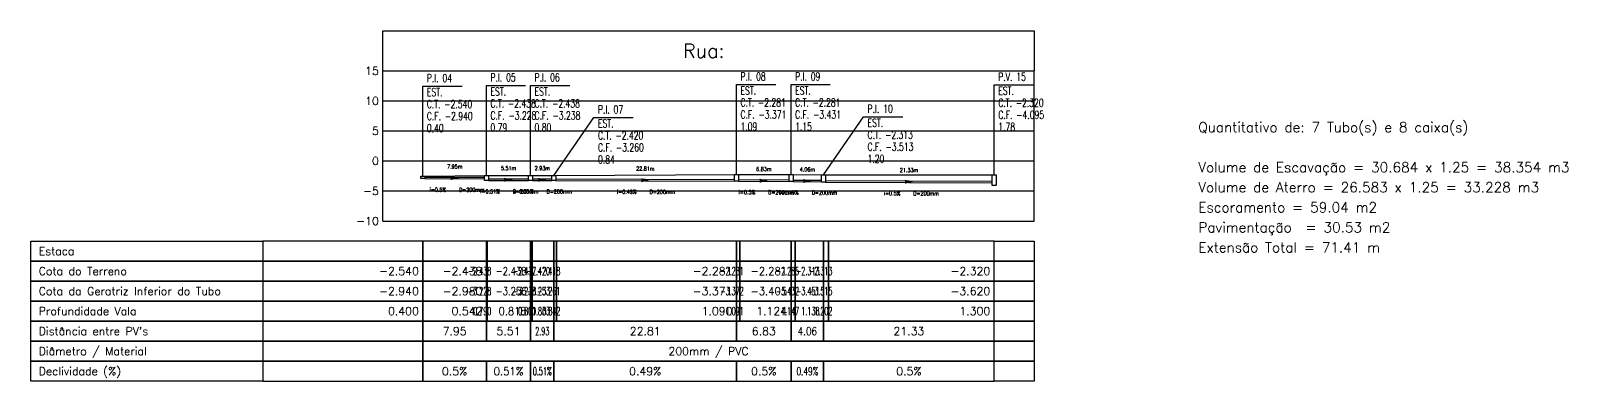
# Model space of a CAD drawing. Extents: x -44 to 14114764, y -20 to 289527804.
# Drawn here: x 359107.8 to 359300, y 7352146.7 to 7352190.5 of the extents above; entities that cross this region are included whole.
import ezdxf
from ezdxf.enums import TextEntityAlignment as Align

# ---------------------------------------------------------------- set-up
doc = ezdxf.new("R2010")
doc.units = 0
for name, color, linetype in [('LISTAGEM_TEXTO', 7, 'Continuous'), ('PS_IND_COMPRIMENTO', 7, 'Continuous'), ('PS_IND_DIAMETRO', 7, 'Continuous'), ('PS_IND_FLUXO', 3, 'Continuous'), ('PS_IND_INCLINACAO', 7, 'Continuous'), ('PS_PERFIL_CAIXAS', 7, 'Continuous'), ('PS_PERFIL_COTA_LIN', 7, 'Continuous'), ('PS_PERFIL_COTA_TXT', 5, 'Continuous'), ('PS_PERFIL_GRADE', 8, 'Continuous'), ('PS_PERFIL_TERRENO', 3, 'Continuous'), ('PS_PERFIL_TITULOS', 5, 'Continuous'), ('PS_PERFIL_TUBO', 7, 'Continuous'), ('PS_PONTOS_IDENTIFICACAO_LIN', 7, 'Continuous'), ('PS_PONTOS_IDENTIFICACAO_TXT', 7, 'Continuous')]:
    doc.layers.add(name, color=color, linetype=linetype)
doc.styles.add('ROMANS', font='ROMANS.shx', dxfattribs={"height": 2})

# ---------------------------------------------------------------- blocks, each defined once
blk = doc.blocks.new('*U1176')
at = {"layer": 'PS_PERFIL_GRADE', "linetype": 'Continuous'}
for p, q in [((0, 0), (0, 18.75)), ((0, 18.75), (81.41, 18.75)), ((81.41, 0), (81.41, 18.75)), ((0, 15), (81.41, 15)), ((0, 11.25), (81.41, 11.25)), ((0, 7.5), (81.41, 7.5)), ((0, 3.75), (81.41, 3.75)), ((0, 0), (81.41, 0))]:
    blk.add_line(p, q, dxfattribs=at)
blk.add_lwpolyline([(0, 18.75), (0, 23.75), (81.41, 23.75), (81.41, 18.75)], dxfattribs=at)
at = {"layer": 'PS_PERFIL_GRADE', "style": 'ROMANS'}
for s, p in [('15', (-0.5, 18.75)), ('10', (-0.5, 15)), ('5', (-0.5, 11.25)), ('0', (-0.5, 7.5)), ('-5', (-0.5, 3.75)), ('-10', (-0.5, 0))]:
    blk.add_text(s, height=1, dxfattribs=at).set_placement(p, align=Align.MIDDLE_RIGHT)

msp = doc.modelspace()

# ---------------------------------------------------------------- linework, layer by layer
at = {"layer": 'PS_IND_FLUXO'}
for points in [[(359160.294, 7352172.076, 0.5, 0, 0), (359161.294, 7352172.072, 0, 0, 0)], [(359167.023, 7352171.865, 0.5, 0, 0), (359168.023, 7352171.861, 0, 0, 0)], [(359171.242, 7352171.862, 0.5, 0, 0), (359172.242, 7352171.858, 0, 0, 0)], [(359184.11, 7352171.809, 0.5, 0, 0), (359185.11, 7352171.806, 0, 0, 0)], [(359198.928, 7352171.755, 0.5, 0, 0), (359199.928, 7352171.751, 0, 0, 0)], [(359204.369, 7352171.716, 0.5, 0, 0), (359205.369, 7352171.711, 0, 0, 0)], [(359217.065, 7352171.621, 0.5, 0, 0), (359218.065, 7352171.618, 0, 0, 0)]]:
    msp.add_lwpolyline(points, format="xyseb", dxfattribs=at)
at = {"layer": 'PS_PERFIL_CAIXAS', "linetype": 'Continuous'}
for points in [[(359156.569, 7352172.314), (359157.069, 7352172.314), (359157.069, 7352172.014), (359156.569, 7352172.014)], [(359164.518, 7352172.391), (359165.018, 7352172.391), (359165.018, 7352171.798), (359164.518, 7352171.798)], [(359170.028, 7352172.391), (359170.528, 7352172.391), (359170.528, 7352171.791), (359170.028, 7352171.791)], [(359172.956, 7352172.404), (359173.456, 7352172.404), (359173.456, 7352171.774), (359172.956, 7352171.774)], [(359195.764, 7352172.509), (359196.264, 7352172.509), (359196.264, 7352171.691), (359195.764, 7352171.691)], [(359202.591, 7352172.509), (359203.091, 7352172.509), (359203.091, 7352171.646), (359202.591, 7352171.646)], [(359206.648, 7352172.485), (359207.148, 7352172.485), (359207.148, 7352171.585), (359206.648, 7352171.585)], [(359227.982, 7352172.479), (359228.482, 7352172.479), (359228.482, 7352171.148), (359227.982, 7352171.148)]]:
    msp.add_lwpolyline(points, close=True, dxfattribs=at)
at = {"layer": 'PS_PERFIL_COTA_LIN', "linetype": 'Continuous'}
for points in [[(359136.819, 7352164.219), (359136.819, 7352161.719), (359107.819, 7352161.719), (359107.819, 7352164.219)], [(359136.819, 7352164.219), (359136.819, 7352161.719), (359156.819, 7352161.719), (359156.819, 7352164.219)], [(359156.819, 7352164.219), (359156.819, 7352161.719), (359164.768, 7352161.719), (359164.768, 7352164.219)], [(359164.768, 7352164.219), (359164.768, 7352161.719), (359164.868, 7352161.719), (359164.868, 7352164.219)], [(359164.868, 7352164.219), (359164.868, 7352161.719), (359170.278, 7352161.719), (359170.278, 7352164.219)], [(359170.278, 7352164.219), (359170.278, 7352161.719), (359170.478, 7352161.719), (359170.478, 7352164.219)], [(359170.478, 7352164.219), (359170.478, 7352161.719), (359173.206, 7352161.719), (359173.206, 7352164.219)], [(359173.206, 7352164.219), (359173.206, 7352161.719), (359173.506, 7352161.719), (359173.506, 7352164.219)], [(359173.506, 7352164.219), (359173.506, 7352161.719), (359196.014, 7352161.719), (359196.014, 7352164.219)], [(359196.014, 7352164.219), (359196.014, 7352161.719), (359196.414, 7352161.719), (359196.414, 7352164.219)], [(359196.414, 7352164.219), (359196.414, 7352161.719), (359202.841, 7352161.719), (359202.841, 7352164.219)], [(359202.841, 7352164.219), (359202.841, 7352161.719), (359203.341, 7352161.719), (359203.341, 7352164.219)], [(359203.341, 7352164.219), (359203.341, 7352161.719), (359206.898, 7352161.719), (359206.898, 7352164.219)], [(359206.898, 7352164.219), (359206.898, 7352161.719), (359207.498, 7352161.719), (359207.498, 7352164.219)], [(359207.498, 7352164.219), (359207.498, 7352161.719), (359228.232, 7352161.719), (359228.232, 7352164.219)], [(359233.232, 7352164.219), (359233.232, 7352161.719), (359228.232, 7352161.719), (359228.232, 7352164.219)], [(359136.819, 7352161.719), (359136.819, 7352159.219), (359107.819, 7352159.219), (359107.819, 7352161.719)], [(359136.819, 7352161.719), (359136.819, 7352159.219), (359156.819, 7352159.219), (359156.819, 7352161.719)], [(359156.819, 7352161.719), (359156.819, 7352159.219), (359164.768, 7352159.219), (359164.768, 7352161.719)], [(359164.768, 7352161.719), (359164.768, 7352159.219), (359164.868, 7352159.219), (359164.868, 7352161.719)], [(359164.868, 7352161.719), (359164.868, 7352159.219), (359170.278, 7352159.219), (359170.278, 7352161.719)], [(359170.278, 7352161.719), (359170.278, 7352159.219), (359170.478, 7352159.219), (359170.478, 7352161.719)], [(359170.478, 7352161.719), (359170.478, 7352159.219), (359173.206, 7352159.219), (359173.206, 7352161.719)], [(359173.206, 7352161.719), (359173.206, 7352159.219), (359173.506, 7352159.219), (359173.506, 7352161.719)], [(359173.506, 7352161.719), (359173.506, 7352159.219), (359196.014, 7352159.219), (359196.014, 7352161.719)], [(359196.014, 7352161.719), (359196.014, 7352159.219), (359196.414, 7352159.219), (359196.414, 7352161.719)], [(359196.414, 7352161.719), (359196.414, 7352159.219), (359202.841, 7352159.219), (359202.841, 7352161.719)], [(359202.841, 7352161.719), (359202.841, 7352159.219), (359203.341, 7352159.219), (359203.341, 7352161.719)], [(359203.341, 7352161.719), (359203.341, 7352159.219), (359206.898, 7352159.219), (359206.898, 7352161.719)], [(359206.898, 7352161.719), (359206.898, 7352159.219), (359207.498, 7352159.219), (359207.498, 7352161.719)], [(359207.498, 7352161.719), (359207.498, 7352159.219), (359228.232, 7352159.219), (359228.232, 7352161.719)], [(359233.232, 7352161.719), (359233.232, 7352159.219), (359228.232, 7352159.219), (359228.232, 7352161.719)], [(359136.819, 7352159.219), (359136.819, 7352156.719), (359107.819, 7352156.719), (359107.819, 7352159.219)], [(359136.819, 7352159.219), (359136.819, 7352156.719), (359156.819, 7352156.719), (359156.819, 7352159.219)], [(359156.819, 7352159.219), (359156.819, 7352156.719), (359164.768, 7352156.719), (359164.768, 7352159.219)], [(359164.768, 7352159.219), (359164.768, 7352156.719), (359164.868, 7352156.719), (359164.868, 7352159.219)], [(359164.868, 7352159.219), (359164.868, 7352156.719), (359170.278, 7352156.719), (359170.278, 7352159.219)], [(359170.278, 7352159.219), (359170.278, 7352156.719), (359170.478, 7352156.719), (359170.478, 7352159.219)], [(359170.478, 7352159.219), (359170.478, 7352156.719), (359173.206, 7352156.719), (359173.206, 7352159.219)], [(359173.206, 7352159.219), (359173.206, 7352156.719), (359173.506, 7352156.719), (359173.506, 7352159.219)], [(359173.506, 7352159.219), (359173.506, 7352156.719), (359196.014, 7352156.719), (359196.014, 7352159.219)], [(359196.014, 7352159.219), (359196.014, 7352156.719), (359196.414, 7352156.719), (359196.414, 7352159.219)], [(359196.414, 7352159.219), (359196.414, 7352156.719), (359202.841, 7352156.719), (359202.841, 7352159.219)], [(359202.841, 7352159.219), (359202.841, 7352156.719), (359203.341, 7352156.719), (359203.341, 7352159.219)], [(359203.341, 7352159.219), (359203.341, 7352156.719), (359206.898, 7352156.719), (359206.898, 7352159.219)], [(359206.898, 7352159.219), (359206.898, 7352156.719), (359207.498, 7352156.719), (359207.498, 7352159.219)], [(359207.498, 7352159.219), (359207.498, 7352156.719), (359228.232, 7352156.719), (359228.232, 7352159.219)], [(359233.232, 7352159.219), (359233.232, 7352156.719), (359228.232, 7352156.719), (359228.232, 7352159.219)], [(359136.819, 7352156.719), (359136.819, 7352154.219), (359107.819, 7352154.219), (359107.819, 7352156.719)], [(359136.819, 7352156.719), (359136.819, 7352154.219), (359156.819, 7352154.219), (359156.819, 7352156.719)], [(359156.819, 7352156.719), (359156.819, 7352154.219), (359164.768, 7352154.219), (359164.768, 7352156.719)], [(359164.768, 7352156.719), (359164.768, 7352154.219), (359164.868, 7352154.219), (359164.868, 7352156.719)], [(359164.868, 7352156.719), (359164.868, 7352154.219), (359170.278, 7352154.219), (359170.278, 7352156.719)], [(359170.278, 7352156.719), (359170.278, 7352154.219), (359170.478, 7352154.219), (359170.478, 7352156.719)], [(359170.478, 7352156.719), (359170.478, 7352154.219), (359173.206, 7352154.219), (359173.206, 7352156.719)], [(359173.206, 7352156.719), (359173.206, 7352154.219), (359173.506, 7352154.219), (359173.506, 7352156.719)], [(359173.506, 7352156.719), (359173.506, 7352154.219), (359196.014, 7352154.219), (359196.014, 7352156.719)], [(359196.014, 7352156.719), (359196.014, 7352154.219), (359196.414, 7352154.219), (359196.414, 7352156.719)], [(359196.414, 7352156.719), (359196.414, 7352154.219), (359202.841, 7352154.219), (359202.841, 7352156.719)], [(359202.841, 7352156.719), (359202.841, 7352154.219), (359203.341, 7352154.219), (359203.341, 7352156.719)], [(359203.341, 7352156.719), (359203.341, 7352154.219), (359206.898, 7352154.219), (359206.898, 7352156.719)], [(359206.898, 7352156.719), (359206.898, 7352154.219), (359207.498, 7352154.219), (359207.498, 7352156.719)], [(359207.498, 7352156.719), (359207.498, 7352154.219), (359228.232, 7352154.219), (359228.232, 7352156.719)], [(359233.232, 7352156.719), (359233.232, 7352154.219), (359228.232, 7352154.219), (359228.232, 7352156.719)], [(359136.819, 7352154.219), (359136.819, 7352151.719), (359107.819, 7352151.719), (359107.819, 7352154.219)], [(359136.819, 7352154.219), (359136.819, 7352151.719), (359156.819, 7352151.719), (359156.819, 7352154.219)], [(359156.819, 7352154.219), (359156.819, 7352151.719), (359164.768, 7352151.719), (359164.768, 7352154.219)], [(359164.768, 7352154.219), (359164.768, 7352151.719), (359170.278, 7352151.719), (359170.278, 7352154.219)], [(359170.278, 7352154.219), (359170.278, 7352151.719), (359173.206, 7352151.719), (359173.206, 7352154.219)], [(359173.206, 7352154.219), (359173.206, 7352151.719), (359196.014, 7352151.719), (359196.014, 7352154.219)], [(359196.014, 7352154.219), (359196.014, 7352151.719), (359202.841, 7352151.719), (359202.841, 7352154.219)], [(359202.841, 7352154.219), (359202.841, 7352151.719), (359206.898, 7352151.719), (359206.898, 7352154.219)], [(359206.898, 7352154.219), (359206.898, 7352151.719), (359228.232, 7352151.719), (359228.232, 7352154.219)], [(359233.232, 7352154.219), (359233.232, 7352151.719), (359228.232, 7352151.719), (359228.232, 7352154.219)], [(359136.819, 7352151.719), (359136.819, 7352149.219), (359107.819, 7352149.219), (359107.819, 7352151.719)], [(359136.819, 7352151.719), (359136.819, 7352149.219), (359156.819, 7352149.219), (359156.819, 7352151.719)], [(359156.819, 7352151.719), (359156.819, 7352149.219), (359228.232, 7352149.219), (359228.232, 7352151.719)], [(359233.232, 7352151.719), (359233.232, 7352149.219), (359228.232, 7352149.219), (359228.232, 7352151.719)], [(359136.819, 7352149.219), (359136.819, 7352146.719), (359107.819, 7352146.719), (359107.819, 7352149.219)], [(359136.819, 7352149.219), (359136.819, 7352146.719), (359156.819, 7352146.719), (359156.819, 7352149.219)], [(359156.819, 7352149.219), (359156.819, 7352146.719), (359164.768, 7352146.719), (359164.768, 7352149.219)], [(359164.768, 7352149.219), (359164.768, 7352146.719), (359170.278, 7352146.719), (359170.278, 7352149.219)], [(359170.278, 7352149.219), (359170.278, 7352146.719), (359173.206, 7352146.719), (359173.206, 7352149.219)], [(359173.206, 7352149.219), (359173.206, 7352146.719), (359196.014, 7352146.719), (359196.014, 7352149.219)], [(359196.014, 7352149.219), (359196.014, 7352146.719), (359202.841, 7352146.719), (359202.841, 7352149.219)], [(359202.841, 7352149.219), (359202.841, 7352146.719), (359206.898, 7352146.719), (359206.898, 7352149.219)], [(359206.898, 7352149.219), (359206.898, 7352146.719), (359228.232, 7352146.719), (359228.232, 7352149.219)], [(359233.232, 7352149.219), (359233.232, 7352146.719), (359228.232, 7352146.719), (359228.232, 7352149.219)]]:
    msp.add_lwpolyline(points, close=True, dxfattribs=at)
for points in [[(359156.819, 7352154.219), (359164.768, 7352154.219)], [(359164.868, 7352154.219), (359170.278, 7352154.219)], [(359170.478, 7352154.219), (359173.206, 7352154.219)], [(359173.506, 7352154.219), (359196.014, 7352154.219)], [(359196.414, 7352154.219), (359202.841, 7352154.219)], [(359203.341, 7352154.219), (359206.898, 7352154.219)], [(359207.498, 7352154.219), (359228.232, 7352154.219)], [(359136.819, 7352151.719), (359156.819, 7352151.719)], [(359156.819, 7352151.719), (359164.768, 7352151.719)], [(359156.819, 7352151.719), (359164.768, 7352151.719)], [(359164.768, 7352151.719), (359164.868, 7352151.719)], [(359164.868, 7352151.719), (359170.278, 7352151.719)], [(359164.868, 7352151.719), (359170.278, 7352151.719)], [(359170.278, 7352151.719), (359170.478, 7352151.719)], [(359170.478, 7352151.719), (359173.206, 7352151.719)], [(359170.478, 7352151.719), (359173.206, 7352151.719)], [(359173.206, 7352151.719), (359173.506, 7352151.719)], [(359173.506, 7352151.719), (359196.014, 7352151.719)], [(359173.506, 7352151.719), (359196.014, 7352151.719)], [(359196.014, 7352151.719), (359196.414, 7352151.719)], [(359196.414, 7352151.719), (359202.841, 7352151.719)], [(359196.414, 7352151.719), (359202.841, 7352151.719)], [(359202.841, 7352151.719), (359203.341, 7352151.719)], [(359203.341, 7352151.719), (359206.898, 7352151.719)], [(359203.341, 7352151.719), (359206.898, 7352151.719)], [(359207.498, 7352151.719), (359228.232, 7352151.719)], [(359207.498, 7352151.719), (359228.232, 7352151.719)], [(359136.819, 7352149.219), (359156.819, 7352149.219)], [(359156.819, 7352149.219), (359164.768, 7352149.219)], [(359156.819, 7352149.219), (359164.768, 7352149.219)], [(359164.768, 7352149.219), (359164.868, 7352149.219)], [(359164.868, 7352149.219), (359170.278, 7352149.219)], [(359164.868, 7352149.219), (359170.278, 7352149.219)], [(359170.278, 7352149.219), (359170.478, 7352149.219)], [(359170.478, 7352149.219), (359173.206, 7352149.219)], [(359170.478, 7352149.219), (359173.206, 7352149.219)], [(359173.206, 7352149.219), (359173.506, 7352149.219)], [(359173.506, 7352149.219), (359196.014, 7352149.219)], [(359173.506, 7352149.219), (359196.014, 7352149.219)], [(359196.014, 7352149.219), (359196.414, 7352149.219)], [(359196.414, 7352149.219), (359202.841, 7352149.219)], [(359196.414, 7352149.219), (359202.841, 7352149.219)], [(359202.841, 7352149.219), (359203.341, 7352149.219)], [(359203.341, 7352149.219), (359206.898, 7352149.219)], [(359203.341, 7352149.219), (359206.898, 7352149.219)], [(359207.498, 7352149.219), (359228.232, 7352149.219)], [(359207.498, 7352149.219), (359228.232, 7352149.219)], [(359156.819, 7352146.719), (359164.768, 7352146.719)], [(359164.868, 7352146.719), (359170.278, 7352146.719)], [(359170.478, 7352146.719), (359173.206, 7352146.719)], [(359173.506, 7352146.719), (359196.014, 7352146.719)], [(359196.414, 7352146.719), (359202.841, 7352146.719)], [(359203.341, 7352146.719), (359206.898, 7352146.719)], [(359207.498, 7352146.719), (359228.232, 7352146.719)]]:
    msp.add_lwpolyline(points, dxfattribs=at)
at = {"layer": 'PS_PERFIL_TERRENO', "linetype": 'Continuous'}
msp.add_lwpolyline([(359156.819, 7352172.314), (359164.768, 7352172.391), (359170.278, 7352172.391), (359173.206, 7352172.404), (359196.014, 7352172.509), (359202.841, 7352172.509), (359206.898, 7352172.485), (359228.232, 7352172.479)], dxfattribs=at)
at = {"layer": 'PS_PERFIL_TUBO', "linetype": 'Continuous'}
for points in [[(359157.069, 7352172.014), (359164.518, 7352171.984), (359164.518, 7352172.134), (359157.069, 7352172.164)], [(359165.018, 7352171.798), (359170.028, 7352171.777), (359170.028, 7352171.927), (359165.018, 7352171.948)], [(359170.528, 7352171.791), (359172.956, 7352171.78), (359172.956, 7352171.93), (359170.528, 7352171.941)], [(359173.456, 7352171.774), (359195.764, 7352171.691), (359195.764, 7352171.841), (359173.456, 7352171.924)], [(359196.264, 7352171.691), (359202.591, 7352171.666), (359202.591, 7352171.816), (359196.264, 7352171.841)], [(359203.091, 7352171.646), (359206.648, 7352171.631), (359206.648, 7352171.781), (359203.091, 7352171.796)], [(359207.148, 7352171.585), (359227.982, 7352171.504), (359227.982, 7352171.654), (359207.148, 7352171.735)]]:
    msp.add_lwpolyline(points, close=True, dxfattribs=at)
at = {"layer": 'PS_PONTOS_IDENTIFICACAO_LIN', "linetype": 'Continuous'}
for points in [[(359156.819, 7352172.314), (359156.819, 7352183.564), (359161.719, 7352183.564)], [(359164.768, 7352172.391), (359164.768, 7352183.641), (359169.668, 7352183.641)], [(359170.278, 7352172.391), (359170.278, 7352183.641), (359175.178, 7352183.641)], [(359196.014, 7352172.509), (359196.014, 7352183.759), (359200.914, 7352183.759)], [(359202.841, 7352172.509), (359202.841, 7352183.759), (359207.741, 7352183.759)], [(359228.232, 7352172.479), (359228.232, 7352183.729), (359233.132, 7352183.729)], [(359173.206, 7352172.404), (359178.206, 7352179.654), (359183.106, 7352179.654)], [(359206.898, 7352172.485), (359211.898, 7352179.735), (359216.798, 7352179.735)]]:
    msp.add_lwpolyline(points, dxfattribs=at)

# ---------------------------------------------------------------- block references
at = {"layer": 'PS_PERFIL_GRADE'}
msp.add_blockref('*U1176', (359151.819, 7352166.719), dxfattribs=at)

# ---------------------------------------------------------------- texts
at = {"layer": 'LISTAGEM_TEXTO', "color": 7, "style": 'ROMANS'}
for s, p in [('Quantitativo de: 7 Tubo(s) e 8 caixa(s)', (359253.729, 7352177.803)), ('Volume de Escavação = 30.684 x 1.25 = 38.354 m3', (359253.729, 7352172.803)), ('Volume de Aterro = 26.583 x 1.25 = 33.228 m3', (359253.729, 7352170.303)), ('Escoramento = 59.04 m2', (359253.729, 7352167.803)), ('Pavimentação  = 30.53 m2', (359253.729, 7352165.303)), ('Extensão Total = 71.41 m', (359253.729, 7352162.803))]:
    msp.add_text(s, height=1.25, dxfattribs=at).set_placement(p)
at = {"layer": 'PS_IND_COMPRIMENTO', "style": 'ROMANS', "width": 0.8}
for s, rotation, p in [('7.95m', 359.76924, (359160.8, 7352173.524)), ('5.51m', 359.75982, (359167.529, 7352173.313)), ('2.93m', 359.73454, (359171.749, 7352173.31)), ('22.81m', 359.78677, (359184.616, 7352173.258)), ('6.83m', 359.76905, (359199.433, 7352173.203)), ('4.06m', 359.7584, (359204.875, 7352173.164)), ('21.33m', 359.77931, (359217.571, 7352173.069))]:
    msp.add_text(s, height=0.5, rotation=rotation, dxfattribs=at).set_placement(p, align=Align.MIDDLE_CENTER)
at = {"layer": 'PS_IND_DIAMETRO', "style": 'ROMANS', "width": 0.8}
for rotation, p in [(359.76924, (359162.938, 7352170.616)), (359.75982, (359169.667, 7352170.404)), (359.73454, (359173.885, 7352170.4)), (359.78677, (359186.755, 7352170.35)), (359.76905, (359201.572, 7352170.295)), (359.7584, (359207.013, 7352170.254)), (359.77931, (359219.709, 7352170.161))]:
    msp.add_text('D=200mm', height=0.5, rotation=rotation, dxfattribs=at).set_placement(p, align=Align.MIDDLE_CENTER)
at = {"layer": 'PS_IND_INCLINACAO', "style": 'ROMANS', "width": 0.8}
for s, rotation, p in [('i=0.5%', 359.76924, (359158.688, 7352170.633)), ('i=0.51%', 359.75982, (359165.217, 7352170.422)), ('i=0.51%', 359.73454, (359169.435, 7352170.421)), ('i=0.49%', 359.78677, (359182.305, 7352170.366)), ('i=0.5%', 359.76905, (359197.322, 7352170.312)), ('i=0.49%', 359.7584, (359202.563, 7352170.273)), ('i=0.5%', 359.77931, (359215.459, 7352170.178))]:
    msp.add_text(s, height=0.5, rotation=rotation, dxfattribs=at).set_placement(p, align=Align.MIDDLE_CENTER)
at = {"layer": 'PS_PERFIL_COTA_TXT', "style": 'ROMANS'}
for s, p in [('Estaca', (359108.819, 7352162.969)), ('Cota do Terreno', (359108.819, 7352160.469)), ('Cota da Geratriz Inferior do Tubo', (359108.819, 7352157.969)), ('Profundidade Vala', (359108.819, 7352155.469)), ("Distância entre PV's", (359108.819, 7352152.969)), ('Diâmetro / Material', (359108.819, 7352150.469)), ('Declividade (%)', (359108.819, 7352147.969))]:
    msp.add_text(s, height=1, dxfattribs=at).set_placement(p, align=Align.MIDDLE_LEFT)
for s, p in [('-2.540', (359156.319, 7352160.469)), ('-2.438', (359164.268, 7352160.469)), ('-2.281', (359195.514, 7352160.469)), ('-2.320', (359227.732, 7352160.469)), ('-2.940', (359156.319, 7352157.969)), ('-2.980', (359164.268, 7352157.969)), ('-3.371', (359195.514, 7352157.969)), ('-3.620', (359227.732, 7352157.969)), ('0.400', (359156.319, 7352155.469)), ('0.542', (359164.268, 7352155.469)), ('1.090', (359195.514, 7352155.469)), ('1.124', (359202.341, 7352155.469)), ('1.300', (359227.732, 7352155.469))]:
    msp.add_text(s, height=1, dxfattribs=at).set_placement(p, align=Align.MIDDLE_RIGHT)
for s, width, p in [('-2.438', 0.5, (359165.368, 7352160.469)), ('-2.438', 0.772788, (359169.778, 7352160.469)), ('-2.437', 0.5, (359170.978, 7352160.469)), ('-2.420', 0.5, (359172.706, 7352160.469)), ('-2.418', 0.5, (359174.006, 7352160.469)), ('-2.281', 0.5, (359196.914, 7352160.469)), ('-2.281', 0.918035, (359202.341, 7352160.469)), ('-2.285', 0.5, (359203.841, 7352160.469)), ('-2.313', 0.508172, (359206.398, 7352160.469)), ('-2.313', 0.5, (359207.998, 7352160.469)), ('-3.228', 0.5, (359165.368, 7352157.969)), ('-3.256', 0.772788, (359169.778, 7352157.969)), ('-3.238', 0.5, (359170.978, 7352157.969)), ('-3.253', 0.5, (359172.706, 7352157.969)), ('-3.261', 0.5, (359174.006, 7352157.969)), ('-3.372', 0.5, (359196.914, 7352157.969)), ('-3.405', 0.918035, (359202.341, 7352157.969)), ('-3.432', 0.5, (359203.841, 7352157.969)), ('-3.451', 0.508172, (359206.398, 7352157.969)), ('-3.515', 0.5, (359207.998, 7352157.969)), ('0.790', 0.5, (359165.368, 7352155.469)), ('0.818', 0.901587, (359169.778, 7352155.469)), ('0.801', 0.5, (359170.978, 7352155.469)), ('0.833', 0.5, (359172.706, 7352155.469)), ('0.842', 0.5, (359174.006, 7352155.469)), ('1.091', 0.5, (359196.914, 7352155.469)), ('1.147', 0.5, (359203.841, 7352155.469)), ('1.138', 0.592867, (359206.398, 7352155.469)), ('1.202', 0.5, (359207.998, 7352155.469))]:
    msp.add_text(s, height=1, dxfattribs=dict(at, width=width)).set_placement(p, align=Align.MIDDLE_RIGHT)
for s, p in [('7.95', (359160.794, 7352152.969)), ('5.51', (359167.523, 7352152.969)), ('22.81', (359184.61, 7352152.969)), ('6.83', (359199.428, 7352152.969)), ('21.33', (359217.565, 7352152.969)), ('200mm / PVC', (359192.526, 7352150.469)), ('0.5%', (359160.794, 7352147.969)), ('0.49%', (359184.61, 7352147.969)), ('0.5%', (359199.428, 7352147.969)), ('0.5%', (359217.565, 7352147.969))]:
    msp.add_text(s, height=1, dxfattribs=at).set_placement(p, align=Align.MIDDLE_CENTER)
for s, width, p in [('2.93', 0.585629, (359171.742, 7352152.969)), ('4.06', 0.81144, (359204.869, 7352152.969)), ('0.51%', 0.918253, (359167.523, 7352147.969)), ('0.51%', 0.5, (359171.742, 7352147.969)), ('0.49%', 0.6762, (359204.869, 7352147.969))]:
    msp.add_text(s, height=1, dxfattribs=dict(at, width=width)).set_placement(p, align=Align.MIDDLE_CENTER)
at = {"layer": 'PS_PERFIL_TITULOS', "style": 'ROMANS'}
msp.add_text('Rua: ', height=1.75, dxfattribs=at).set_placement((359192.526, 7352187.969), align=Align.MIDDLE_CENTER)
at = {"layer": 'PS_PONTOS_IDENTIFICACAO_TXT', "style": 'ROMANS', "width": 0.7}
for s, p in [('P.I. 04', (359157.319, 7352184.064)), ('P.I. 05', (359165.268, 7352184.141)), ('P.I. 06', (359170.778, 7352184.141)), ('P.I. 08', (359196.514, 7352184.259)), ('P.I. 09', (359203.341, 7352184.259)), ('P.V. 15', (359228.732, 7352184.229)), ('EST. ', (359157.319, 7352182.314)), ('EST. ', (359165.268, 7352182.391)), ('EST. ', (359170.778, 7352182.391)), ('EST. ', (359196.514, 7352182.509)), ('EST. ', (359203.341, 7352182.509)), ('EST. ', (359228.732, 7352182.479)), ('C.T. -2.540', (359157.319, 7352180.814)), ('C.T. -2.438', (359165.268, 7352180.891)), ('C.T. -2.438', (359170.778, 7352180.891)), ('C.T. -2.281', (359196.514, 7352181.009)), ('C.T. -2.281', (359203.341, 7352181.009)), ('P.I. 10', (359212.398, 7352180.235)), ('C.T. -2.320', (359228.732, 7352180.979)), ('C.F. -2.940', (359157.319, 7352179.314)), ('C.F. -3.228', (359165.268, 7352179.391)), ('C.F. -3.238', (359170.778, 7352179.391)), ('P.I. 07', (359178.706, 7352180.154)), ('EST. ', (359178.706, 7352178.404)), ('C.F. -3.371', (359196.514, 7352179.509)), ('C.F. -3.431', (359203.341, 7352179.509)), ('EST. ', (359212.398, 7352178.485)), ('C.F. -4.095', (359228.732, 7352179.479)), ('0.40', (359157.319, 7352177.814)), ('0.79', (359165.268, 7352177.891)), ('0.80', (359170.778, 7352177.891)), ('C.T. -2.420', (359178.706, 7352176.904)), ('1.09', (359196.514, 7352178.009)), ('1.15', (359203.341, 7352178.009)), ('C.T. -2.313', (359212.398, 7352176.985)), ('1.78', (359228.732, 7352177.979)), ('C.F. -3.260', (359178.706, 7352175.404)), ('C.F. -3.513', (359212.398, 7352175.485)), ('0.84', (359178.706, 7352173.904)), ('1.20', (359212.398, 7352173.985))]:
    msp.add_text(s, height=1, dxfattribs=at).set_placement(p)

doc.saveas('drawing.dxf')
